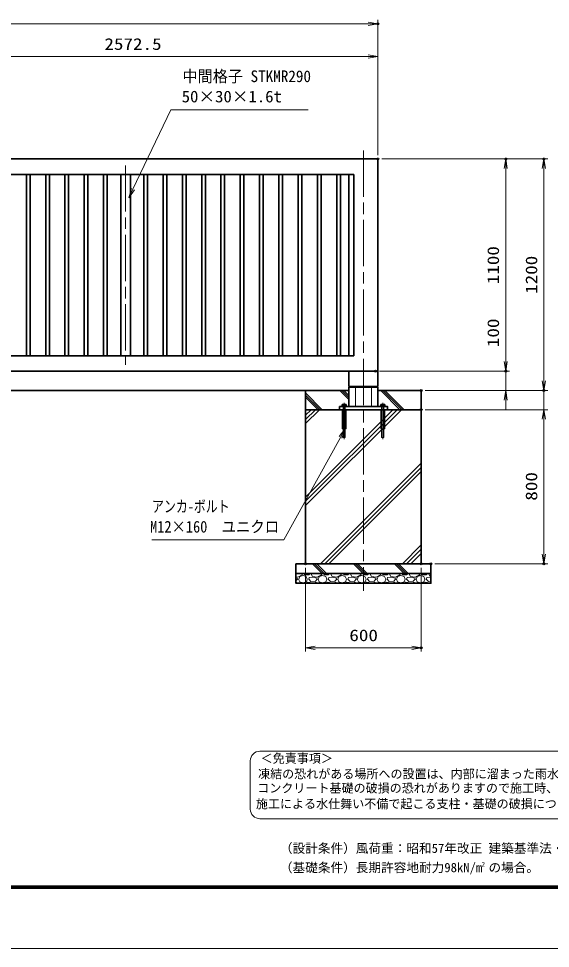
# Model space of a CAD drawing. Units: millimetres at full size. Extents: x -5940 to 5940, y -4200 to 4200.
# Drawn here: x -818 to 1939, y -4200 to 622 of the extents above; entities that cross this region are included whole.
import ezdxf
from ezdxf.enums import TextEntityAlignment as Align

# ---------------------------------------------------------------- set-up
doc = ezdxf.new("R2010")
doc.units = ezdxf.units.MM
doc.header["$LTSCALE"] = 20
doc.header["$PDMODE"] = 32
doc.header["$PDSIZE"] = 10
doc.linetypes.add('DASHED', pattern=[7.5, 6, -1.5])
doc.linetypes.add('USER1', pattern=[18, 12, -1.5, 3, -1.5])
for name, color, linetype, lineweight in [('0-0_D-TTL', 7, 'Continuous', 18), ('0-1_外形線', 7, 'Continuous', 35), ('0-2_軸線', 200, 'USER1', 15), ('0-4_細線', 2, 'Continuous', 35), ('0-5_寸法線', 4, 'Continuous', 18), ('0-6_0', 7, 'Continuous', 18), ('0-9_隠れ線', 140, 'DASHED', 18), ('0-A_ハッチング', 253, 'Continuous', 13), ('0-F_D-TTL-TXT', 7, 'Continuous', 18)]:
    doc.layers.add(name, color=color, linetype=linetype, lineweight=lineweight)
doc.layers.add('0-7_Defpoints', color=7, linetype='Continuous')
doc.styles.add('ＭＳ ゴシック', font='')
doc.styles.get('ＭＳ ゴシック').set_extended_font_data('MS Gothic')

# ---------------------------------------------------------------- blocks, each defined once
blk = doc.blocks.new('_Open')
at = {"layer": '0-6_0'}
blk.add_line((-20, 3.333), (0, 0), dxfattribs=at)
blk.add_lwpolyline([(-20, -3.333), (0, 0), (-20, 0)], dxfattribs=at)
blk = doc.blocks.new('S26')
at = {"layer": '0-5_寸法線'}
for points in [[(-16259606.6, 58509892.7), (-16273826.6, 58509892.7), (-16277765.6, 58501661.5), (-16278197.2, 58500759.5)], [(-16277915.9, 58501733.5), (-16278197.2, 58500759.5), (-16277615.2, 58501589.6)]]:
    blk.add_lwpolyline(points, dxfattribs=at)
at = {"layer": '0-5_寸法線', "color": 254, "style": 'ＭＳ ゴシック'}
for s, width, p in [('中間格子 STKMR290', 0.95, (-16272633.8, 58512389.6)), ('50×30×1.6t', 1.05, (-16272710.6, 58510289.6))]:
    blk.add_text(s, height=1212, dxfattribs=dict(at, width=width)).set_placement(p, align=Align.BOTTOM_LEFT)
blk = doc.blocks.new('S31')
at = {"layer": '0-5_寸法線'}
for points in [[(-16275795.9, 58465277.2), (-16262113.5, 58465277.2), (-16256245.7, 58475904.8), (-16255762.3, 58476780.3)], [(-16256099.8, 58475824.3), (-16255762.3, 58476780.3), (-16256391.6, 58475985.4)]]:
    blk.add_lwpolyline(points, dxfattribs=at)
at = {"layer": '0-5_寸法線', "color": 254, "style": 'ＭＳ ゴシック'}
for s, width, p in [('アンカ-ボルト', 0.75, (-16275795.9, 58467774.1)), ('M12×160\u3000ユニクロ', 0.9, (-16275987.9, 58465674.1))]:
    blk.add_text(s, height=1212, dxfattribs=dict(at, width=width)).set_placement(p, align=Align.BOTTOM_LEFT)
blk = doc.blocks.new('PROFSP005ACXU6')
at = {"layer": '0-1_外形線'}
for p, q in [((12, 166), (12, 0)), ((199.9, 103.9), (12, 103.9)), ((12, -166), (12, 0)), ((216, 0), (216, 180)), ((199.9, -103.9), (12, -103.9))]:
    blk.add_line(p, q, dxfattribs=at)
for points in [[(108, 207.8), (12, 207.8), (12, 166), (0, 166), (0, 0)], [(108, -207.8), (12, -207.8), (12, -166), (0, -166), (0, 0)], [(216, 180), (199.9, 207.8), (108, 207.8)], [(216, 0), (216, -180), (199.9, -207.8), (108, -207.8)]]:
    blk.add_lwpolyline(points, dxfattribs=at)
for centre, radius, start, end in [((124, 155.9), 92, 325.61587, 34.38413), ((-127.9, 0), 343.9, 342.41211, 17.58789), ((124, -155.9), 92, 325.61587, 34.38413)]:
    blk.add_arc(centre, radius, start, end, dxfattribs=at)
blk = doc.blocks.new('A$C7A822601')
at = {"layer": '0-6_0', "rotation": 90}
blk.add_blockref('PROFSP005ACXU6', (0, 0), dxfattribs=at)
blk = doc.blocks.new('A$C6D307EEA')
at = {"layer": '0-1_外形線'}
for p, q in [((-1500, 4000), (-1500, 2420)), ((-1500, 4000), (1500, 4000)), ((1500, 4000), (1500, 2420)), ((1500, 2420), (-1500, 2420)), ((1500, 2320), (-1500, 2320)), ((-1500, 2320), (-1500, 320)), ((1500, 2320), (1500, 320))]:
    blk.add_line(p, q, dxfattribs=at)
blk.add_lwpolyline([(-2500, 320), (2500, 320), (2500, 0), (-2500, 0)], close=True, dxfattribs=at)
at = {"layer": '0-2_軸線'}
for p, q in [((-2000, 706.8), (-2000, -3050.8)), ((2000, 706.8), (2000, -3050.8))]:
    blk.add_line(p, q, dxfattribs=at)
at = {"layer": '0-4_細線'}
for p, q in [((-826, 2420), (-826, 2320)), ((826, 2420), (826, 2320))]:
    blk.add_line(p, q, dxfattribs=at)
at = {"layer": '0-9_隠れ線'}
for p, q in [((-826, 2320), (-826, 320)), ((826, 2320), (826, 320)), ((-2120, 320), (-2120, 0)), ((-2120, 0), (-2120, -2880)), ((-1880, 320), (-1880, 0)), ((-1880, -2880), (-1880, 0)), ((1800, 0), (1800, -2000)), ((1880, 320), (1880, 0)), ((2120, 320), (2120, 0)), ((2120, -2880), (2120, 0)), ((2200, -2000), (2200, 0)), ((-2120, -2880), (-1880, -2880)), ((1800, -2000), (2200, -2000))]:
    blk.add_line(p, q, dxfattribs=at)
for points in [[(-2200, 0), (-2200, -2000), (-1800, -2000), (-1800, 0)], [(1880, 0), (1880, -2880), (2120, -2880)]]:
    blk.add_lwpolyline(points, dxfattribs=at)
at = {"layer": '0-4_細線'}
for p in [(-2000, 320), (2000, 320)]:
    blk.add_blockref('A$C7A822601', p, dxfattribs=at)

msp = doc.modelspace()

# ---------------------------------------------------------------- linework, layer by layer
at = {"layer": '0-0_D-TTL'}
for points in [[(-5940, -4200), (5940, -4200), (5940, 4200), (-5940, 4200)], [(-5558.14, 3889.71), (5558.14, 3889.71), (5558.14, -3888.86), (-5558.14, -3888.86)], [(-5554.61, 3886.18), (5554.61, 3886.18), (5554.61, -3885.32), (-5554.61, -3885.32)], [(-5551.07, 3882.64), (5551.07, 3882.64), (5551.07, -3881.79), (-5551.07, -3881.79)], [(-5547.54, 3879.11), (5547.54, 3879.11), (5547.54, -3878.25), (-5547.54, -3878.25)], [(-5544, 3875.57), (5544, 3875.57), (5544, -3874.71), (-5544, -3874.71)]]:
    msp.add_lwpolyline(points, close=True, dxfattribs=at)
at = {"layer": '0-1_外形線'}
for p, q in [((-1527.86, -106.26), (1044.64, -106.26)), ((1044.64, -1206.26), (1044.64, -106.26)), ((-1447.86, -186.26), (919.64, -186.26)), ((919.64, -1126.26), (919.64, -186.26)), ((919.64, -1126.26), (-1447.86, -1126.26)), ((1032.14, -1206.26), (-1527.86, -1206.26)), ((-3730.36, -1306.26), (669.64, -1306.26))]:
    msp.add_line(p, q, dxfattribs=at)
for points in [[(-777.98, -1126.26), (-758.98, -1126.26), (-758.98, -186.26), (-777.98, -186.26)], [(-677.98, -1126.26), (-658.98, -1126.26), (-658.98, -186.26), (-677.98, -186.26)], [(-577.98, -1126.26), (-558.98, -1126.26), (-558.98, -186.26), (-577.98, -186.26)], [(-477.98, -1126.26), (-458.98, -1126.26), (-458.98, -186.26), (-477.98, -186.26)], [(-377.98, -1126.26), (-358.98, -1126.26), (-358.98, -186.26), (-377.98, -186.26)], [(-239.11, -1126.26), (-289.11, -1126.26), (-289.11, -186.26), (-239.11, -186.26)], [(-150.23, -1126.26), (-169.23, -1126.26), (-169.23, -186.26), (-150.23, -186.26)], [(-50.23, -1126.26), (-69.23, -1126.26), (-69.23, -186.26), (-50.23, -186.26)], [(49.77, -1126.26), (30.77, -1126.26), (30.77, -186.26), (49.77, -186.26)], [(149.77, -1126.26), (130.77, -1126.26), (130.77, -186.26), (149.77, -186.26)], [(249.77, -1126.26), (230.77, -1126.26), (230.77, -186.26), (249.77, -186.26)], [(330.77, -1126.26), (349.77, -1126.26), (349.77, -186.26), (330.77, -186.26)], [(430.77, -1126.26), (449.77, -1126.26), (449.77, -186.26), (430.77, -186.26)], [(530.77, -1126.26), (549.77, -1126.26), (549.77, -186.26), (530.77, -186.26)], [(630.77, -1126.26), (649.77, -1126.26), (649.77, -186.26), (630.77, -186.26)], [(730.77, -1126.26), (749.77, -1126.26), (749.77, -186.26), (730.77, -186.26)], [(830.77, -1126.26), (849.77, -1126.26), (849.77, -186.26), (830.77, -186.26)], [(669.64, -1406.26), (1269.64, -1406.26), (1269.64, -2206.26), (669.64, -2206.26)], [(619.64, -2206.26), (1319.64, -2206.26), (1319.64, -2256.26), (619.64, -2256.26)], [(1319.64, -2256.26), (619.64, -2256.26), (619.64, -2306.26), (1319.64, -2306.26)]]:
    msp.add_lwpolyline(points, close=True, dxfattribs=at)
msp.add_lwpolyline([(894.64, -1306.26), (669.64, -1306.26), (669.64, -1406.26), (1269.64, -1406.26), (1269.64, -1306.26), (1044.64, -1306.26)], dxfattribs=at)
at = {"layer": '0-2_軸線'}
for p, q in [((969.64, -62.34), (969.64, -2345.62)), ((969.64, -62.34), (969.64, -2345.62)), ((-264.11, -139.26), (-264.11, -1173.26))]:
    msp.add_line(p, q, dxfattribs=at)
at = {"layer": '0-4_細線'}
msp.add_line((894.64, -186.26), (894.64, -1126.26), dxfattribs=at)
at = {"layer": '0-5_寸法線'}
for p, q in [((-4105.36, 595), (1044.64, 595)), ((1044.64, -86.26), (1044.64, 615)), ((1044.64, -86.26), (1044.64, 445)), ((1044.64, 425), (-1527.86, 425)), ((1064.64, -106.26), (1727.13, -106.26)), ((1064.64, -106.26), (1925.22, -106.26)), ((1707.13, -1206.26), (1707.13, -106.26)), ((1905.22, -1306.26), (1905.22, -106.26)), ((1707.13, -1156.26), (1707.13, -1106.26)), ((1052.14, -1206.26), (1727.13, -1206.26)), ((1052.14, -1206.26), (1727.13, -1206.26)), ((1707.13, -1306.26), (1707.13, -1206.26)), ((1905.22, -1256.26), (1905.22, -1206.26)), ((1289.64, -1306.26), (1727.13, -1306.26)), ((1289.64, -1306.26), (1925.22, -1306.26)), ((1289.64, -1306.26), (1925.22, -1306.26)), ((1905.22, -1406.26), (1905.22, -1306.26)), ((1707.13, -1356.26), (1707.13, -1406.26)), ((1289.64, -1406.26), (1925.22, -1406.26)), ((1289.64, -1406.26), (1925.22, -1406.26)), ((1905.22, -1406.26), (1905.22, -2206.26)), ((1905.22, -1456.26), (1905.22, -1506.26)), ((1339.64, -2206.26), (1925.22, -2206.26)), ((669.64, -2226.26), (669.64, -2661.19)), ((1269.64, -2226.26), (1269.64, -2661.19)), ((669.64, -2641.19), (1269.64, -2641.19))]:
    msp.add_line(p, q, dxfattribs=at)
at = {"layer": '0-7_Defpoints'}
for p in [(1044.64, 595), (1044.64, -106.26), (1044.64, -106.26), (1707.13, -106.26), (1905.22, -106.26), (1032.14, -1206.26), (1707.13, -1206.26), (1269.64, -1306.26), (1905.22, -1306.26), (1269.64, -1406.26), (669.64, -2206.26), (1269.64, -2206.26), (1319.64, -2206.26), (1905.22, -2206.26), (1269.64, -2641.19)]:
    msp.add_point(p, dxfattribs=at)
at = {"layer": '0-A_ハッチング'}
for p, q in [((756.39, -1406.26), (669.64, -1319.52)), ((745.51, -1406.26), (669.64, -1330.39)), ((734.64, -1406.26), (669.64, -1341.27)), ((894.64, -1354.13), (846.77, -1306.26)), ((894.64, -1343.26), (857.64, -1306.26)), ((894.64, -1332.38), (868.52, -1306.26)), ((1158.9, -1406.26), (1058.9, -1306.26)), ((1169.77, -1406.26), (1069.77, -1306.26)), ((1180.65, -1406.26), (1080.65, -1306.26)), ((669.64, -1435.13), (698.52, -1406.26)), ((669.64, -1859.4), (1122.78, -1406.26)), ((669.64, -1456.88), (720.27, -1406.26)), ((669.64, -1881.15), (1144.53, -1406.26)), ((669.64, -1478.63), (742.02, -1406.26)), ((669.64, -1902.9), (1166.28, -1406.26)), ((747.05, -2206.26), (1269.64, -1683.66)), ((768.8, -2206.26), (1269.64, -1705.41)), ((790.55, -2206.26), (1269.64, -1727.16)), ((1171.31, -2206.26), (1269.64, -2107.93)), ((1193.06, -2206.26), (1269.64, -2129.68)), ((1214.81, -2206.26), (1269.64, -2151.43)), ((755.72, -2256.26), (705.72, -2206.26)), ((766.59, -2256.26), (716.59, -2206.26)), ((777.47, -2256.26), (727.47, -2206.26)), ((967.85, -2256.26), (917.85, -2206.26)), ((978.72, -2256.26), (928.72, -2206.26)), ((989.6, -2256.26), (939.6, -2206.26)), ((1179.98, -2256.26), (1129.98, -2206.26)), ((1190.86, -2256.26), (1140.86, -2206.26)), ((1201.73, -2256.26), (1151.73, -2206.26)), ((651.12, -2263.02), (629.78, -2274.2)), ((639.94, -2271.15), (656.2, -2266.07)), ((653.05, -2256.26), (651.12, -2263.02)), ((656.2, -2266.07), (672.45, -2272.16)), ((661.9, -2256.26), (664.32, -2262)), ((664.32, -2262), (685.66, -2263.02)), ((685.66, -2263.02), (694.41, -2256.26)), ((698.87, -2259.97), (702.21, -2256.26)), ((705.98, -2272.16), (698.87, -2259.97)), ((752.72, -2263.02), (731.38, -2274.2)), ((741.54, -2271.15), (757.8, -2266.07)), ((754.65, -2256.26), (752.72, -2263.02)), ((757.8, -2266.07), (774.05, -2272.16)), ((763.5, -2256.26), (765.92, -2262)), ((765.92, -2262), (787.26, -2263.02)), ((787.26, -2263.02), (796.01, -2256.26)), ((800.47, -2259.97), (803.81, -2256.26)), ((807.58, -2272.16), (800.47, -2259.97)), ((854.32, -2263.02), (832.98, -2274.2)), ((843.14, -2271.15), (859.4, -2266.07)), ((856.25, -2256.26), (854.32, -2263.02)), ((859.4, -2266.07), (875.65, -2272.16)), ((865.1, -2256.26), (867.52, -2262)), ((867.52, -2262), (888.86, -2263.02)), ((888.86, -2263.02), (897.61, -2256.26)), ((902.07, -2259.97), (905.41, -2256.26)), ((909.18, -2272.16), (902.07, -2259.97)), ((955.92, -2263.02), (934.58, -2274.2)), ((944.74, -2271.15), (961, -2266.07)), ((957.85, -2256.26), (955.92, -2263.02)), ((961, -2266.07), (977.25, -2272.16)), ((966.7, -2256.26), (969.12, -2262)), ((969.12, -2262), (990.46, -2263.02)), ((990.46, -2263.02), (999.21, -2256.26)), ((1003.67, -2259.97), (1007.01, -2256.26)), ((1010.78, -2272.16), (1003.67, -2259.97)), ((1057.52, -2263.02), (1036.18, -2274.2)), ((1046.34, -2271.15), (1062.6, -2266.07)), ((1059.45, -2256.26), (1057.52, -2263.02)), ((1062.6, -2266.07), (1078.85, -2272.16)), ((1068.3, -2256.26), (1070.72, -2262)), ((1070.72, -2262), (1092.06, -2263.02)), ((1092.06, -2263.02), (1100.81, -2256.26)), ((1105.27, -2259.97), (1108.61, -2256.26)), ((1112.38, -2272.16), (1105.27, -2259.97)), ((1159.12, -2263.02), (1137.78, -2274.2)), ((1147.94, -2271.15), (1164.2, -2266.07)), ((1161.05, -2256.26), (1159.12, -2263.02)), ((1164.2, -2266.07), (1180.45, -2272.16)), ((1169.9, -2256.26), (1172.32, -2262)), ((1172.32, -2262), (1193.66, -2263.02)), ((1193.66, -2263.02), (1202.41, -2256.26)), ((1206.87, -2259.97), (1210.21, -2256.26)), ((1213.98, -2272.16), (1206.87, -2259.97)), ((1260.72, -2263.02), (1239.38, -2274.2)), ((1249.54, -2271.15), (1265.8, -2266.07)), ((1262.65, -2256.26), (1260.72, -2263.02)), ((1265.8, -2266.07), (1282.05, -2272.16)), ((1271.5, -2256.26), (1273.92, -2262)), ((1273.92, -2262), (1295.26, -2263.02)), ((1295.26, -2263.02), (1304.01, -2256.26)), ((1308.47, -2259.97), (1311.81, -2256.26)), ((1315.58, -2272.16), (1308.47, -2259.97)), ((629.78, -2274.2), (619.64, -2273.39)), ((626.73, -2280.29), (619.64, -2278.52)), ((627.75, -2285.37), (619.64, -2294.38)), ((620.64, -2301.63), (619.64, -2302.05)), ((632.83, -2305.69), (620.64, -2301.63)), ((627.75, -2285.37), (626.73, -2280.29)), ((631.88, -2306.26), (632.83, -2305.69)), ((632.83, -2285.37), (638.92, -2299.6)), ((633.84, -2285.37), (639.94, -2271.15)), ((638.92, -2299.6), (656.2, -2304.68)), ((656.2, -2304.68), (673.47, -2299.6)), ((672.45, -2272.16), (678.55, -2285.37)), ((673.47, -2299.6), (678.55, -2285.37)), ((680.58, -2301.63), (675.51, -2306.26)), ((704.96, -2303.66), (680.58, -2301.63)), ((685.66, -2285.37), (688.71, -2277.24)), ((696.84, -2297.56), (685.66, -2285.37)), ((708.01, -2275.21), (688.71, -2277.24)), ((720.2, -2295.53), (696.84, -2297.56)), ((706.55, -2306.26), (704.96, -2303.66)), ((731.38, -2274.2), (705.98, -2272.16)), ((728.33, -2280.29), (708.01, -2275.21)), ((722.24, -2301.63), (715.12, -2304.68)), ((715.12, -2304.68), (715.76, -2306.26)), ((729.35, -2285.37), (720.2, -2295.53)), ((734.43, -2305.69), (722.24, -2301.63)), ((729.35, -2285.37), (728.33, -2280.29)), ((733.48, -2306.26), (734.43, -2305.69)), ((734.43, -2285.37), (740.52, -2299.6)), ((735.44, -2285.37), (741.54, -2271.15)), ((740.52, -2299.6), (757.8, -2304.68)), ((757.8, -2304.68), (775.07, -2299.6)), ((774.05, -2272.16), (780.15, -2285.37)), ((775.07, -2299.6), (780.15, -2285.37)), ((782.18, -2301.63), (777.11, -2306.26)), ((806.56, -2303.66), (782.18, -2301.63)), ((787.26, -2285.37), (790.31, -2277.24)), ((798.44, -2297.56), (787.26, -2285.37)), ((809.61, -2275.21), (790.31, -2277.24)), ((821.8, -2295.53), (798.44, -2297.56)), ((808.15, -2306.26), (806.56, -2303.66)), ((832.98, -2274.2), (807.58, -2272.16)), ((829.93, -2280.29), (809.61, -2275.21)), ((823.84, -2301.63), (816.72, -2304.68)), ((816.72, -2304.68), (817.36, -2306.26)), ((830.95, -2285.37), (821.8, -2295.53)), ((836.03, -2305.69), (823.84, -2301.63)), ((830.95, -2285.37), (829.93, -2280.29)), ((835.08, -2306.26), (836.03, -2305.69)), ((836.03, -2285.37), (842.12, -2299.6)), ((837.04, -2285.37), (843.14, -2271.15)), ((842.12, -2299.6), (859.4, -2304.68)), ((859.4, -2304.68), (876.67, -2299.6)), ((875.65, -2272.16), (881.75, -2285.37)), ((876.67, -2299.6), (881.75, -2285.37)), ((883.78, -2301.63), (878.71, -2306.26)), ((908.16, -2303.66), (883.78, -2301.63)), ((888.86, -2285.37), (891.91, -2277.24)), ((900.04, -2297.56), (888.86, -2285.37)), ((911.21, -2275.21), (891.91, -2277.24)), ((923.4, -2295.53), (900.04, -2297.56)), ((909.75, -2306.26), (908.16, -2303.66)), ((934.58, -2274.2), (909.18, -2272.16)), ((931.53, -2280.29), (911.21, -2275.21)), ((925.44, -2301.63), (918.32, -2304.68)), ((918.32, -2304.68), (918.96, -2306.26)), ((932.55, -2285.37), (923.4, -2295.53)), ((937.63, -2305.69), (925.44, -2301.63)), ((932.55, -2285.37), (931.53, -2280.29)), ((936.68, -2306.26), (937.63, -2305.69)), ((937.63, -2285.37), (943.72, -2299.6)), ((938.64, -2285.37), (944.74, -2271.15)), ((943.72, -2299.6), (961, -2304.68)), ((961, -2304.68), (978.27, -2299.6)), ((977.25, -2272.16), (983.35, -2285.37)), ((978.27, -2299.6), (983.35, -2285.37)), ((985.38, -2301.63), (980.31, -2306.26)), ((1009.76, -2303.66), (985.38, -2301.63)), ((990.46, -2285.37), (993.51, -2277.24)), ((1001.64, -2297.56), (990.46, -2285.37)), ((1012.81, -2275.21), (993.51, -2277.24)), ((1025, -2295.53), (1001.64, -2297.56)), ((1011.35, -2306.26), (1009.76, -2303.66)), ((1036.18, -2274.2), (1010.78, -2272.16)), ((1033.13, -2280.29), (1012.81, -2275.21)), ((1027.04, -2301.63), (1019.92, -2304.68)), ((1019.92, -2304.68), (1020.56, -2306.26)), ((1034.15, -2285.37), (1025, -2295.53)), ((1039.23, -2305.69), (1027.04, -2301.63)), ((1034.15, -2285.37), (1033.13, -2280.29)), ((1038.28, -2306.26), (1039.23, -2305.69)), ((1039.23, -2285.37), (1045.32, -2299.6)), ((1040.24, -2285.37), (1046.34, -2271.15)), ((1045.32, -2299.6), (1062.6, -2304.68)), ((1062.6, -2304.68), (1079.87, -2299.6)), ((1078.85, -2272.16), (1084.95, -2285.37)), ((1079.87, -2299.6), (1084.95, -2285.37)), ((1086.98, -2301.63), (1081.91, -2306.26)), ((1111.36, -2303.66), (1086.98, -2301.63)), ((1092.06, -2285.37), (1095.11, -2277.24)), ((1103.24, -2297.56), (1092.06, -2285.37)), ((1114.41, -2275.21), (1095.11, -2277.24)), ((1126.6, -2295.53), (1103.24, -2297.56)), ((1112.95, -2306.26), (1111.36, -2303.66)), ((1137.78, -2274.2), (1112.38, -2272.16)), ((1134.73, -2280.29), (1114.41, -2275.21)), ((1128.64, -2301.63), (1121.52, -2304.68)), ((1121.52, -2304.68), (1122.16, -2306.26)), ((1135.75, -2285.37), (1126.6, -2295.53)), ((1140.83, -2305.69), (1128.64, -2301.63)), ((1135.75, -2285.37), (1134.73, -2280.29)), ((1139.88, -2306.26), (1140.83, -2305.69)), ((1140.83, -2285.37), (1146.92, -2299.6)), ((1141.84, -2285.37), (1147.94, -2271.15)), ((1146.92, -2299.6), (1164.2, -2304.68)), ((1164.2, -2304.68), (1181.47, -2299.6)), ((1180.45, -2272.16), (1186.55, -2285.37)), ((1181.47, -2299.6), (1186.55, -2285.37)), ((1188.58, -2301.63), (1183.51, -2306.26)), ((1212.96, -2303.66), (1188.58, -2301.63)), ((1193.66, -2285.37), (1196.71, -2277.24)), ((1204.84, -2297.56), (1193.66, -2285.37)), ((1216.01, -2275.21), (1196.71, -2277.24)), ((1228.2, -2295.53), (1204.84, -2297.56)), ((1214.55, -2306.26), (1212.96, -2303.66)), ((1239.38, -2274.2), (1213.98, -2272.16)), ((1236.33, -2280.29), (1216.01, -2275.21)), ((1230.24, -2301.63), (1223.12, -2304.68)), ((1223.12, -2304.68), (1223.76, -2306.26)), ((1237.35, -2285.37), (1228.2, -2295.53)), ((1242.43, -2305.69), (1230.24, -2301.63)), ((1237.35, -2285.37), (1236.33, -2280.29)), ((1241.48, -2306.26), (1242.43, -2305.69)), ((1242.43, -2285.37), (1248.52, -2299.6)), ((1243.44, -2285.37), (1249.54, -2271.15)), ((1248.52, -2299.6), (1265.8, -2304.68)), ((1265.8, -2304.68), (1283.07, -2299.6)), ((1282.05, -2272.16), (1288.15, -2285.37)), ((1283.07, -2299.6), (1288.15, -2285.37)), ((1290.18, -2301.63), (1285.11, -2306.26)), ((1314.56, -2303.66), (1290.18, -2301.63)), ((1295.26, -2285.37), (1298.31, -2277.24)), ((1306.44, -2297.56), (1295.26, -2285.37)), ((1317.61, -2275.21), (1298.31, -2277.24)), ((1319.64, -2296.42), (1306.44, -2297.56)), ((1316.15, -2306.26), (1314.56, -2303.66)), ((1319.64, -2272.49), (1315.58, -2272.16)), ((1319.64, -2275.72), (1317.61, -2275.21))]:
    msp.add_line(p, q, dxfattribs=at)
at = {"layer": '0-F_D-TTL-TXT', "color": 2}
for p, q in [((2878.63, -3177.42), (433.08, -3177.42)), ((383.08, -3227.42), (383.08, -3477.42)), ((433.08, -3527.42), (2878.63, -3527.42))]:
    msp.add_line(p, q, dxfattribs=at)
for centre, start, end in [((433.08, -3227.42), 90, 180), ((433.08, -3477.42), 180, 270)]:
    msp.add_arc(centre, 50, start, end, dxfattribs=at)

# ---------------------------------------------------------------- block references
at = {"layer": '0-1_外形線', "xscale": 0.05, "yscale": 0.05}
msp.add_blockref('A$C6D307EEA', (969.64, -1406.26), dxfattribs=at)
at = {"layer": '0-5_寸法線'}
for name, p, xscale, yscale in [('_Open', (1044.64, 595), 2.5, 2.5), ('_Open', (1044.64, 425), 2.5, 2.5), ('S26', (813662.76, -2925345.27), 0.05, 0.05), ('S31', (813662.76, -2925345.27), 0.05, 0.05), ('_Open', (1269.64, -2641.19), 2.5, 2.5)]:
    msp.add_blockref(name, p, dxfattribs=dict(at, xscale=xscale, yscale=yscale))
at = {"layer": '0-5_寸法線', "xscale": 2.5, "yscale": 2.5}
for p, rotation in [((1707.13, -106.26), 90), ((1905.22, -106.26), 90), ((1707.13, -1206.26), 270), ((1707.13, -1206.26), 270), ((1905.22, -1306.26), 270), ((1905.22, -1306.26), 270), ((1707.13, -1306.26), 90), ((1905.22, -1406.26), 90), ((1905.22, -1406.26), 90), ((1905.22, -2206.26), 270), ((669.64, -2641.19), 180)]:
    msp.add_blockref('_Open', p, dxfattribs=dict(at, rotation=rotation))

# ---------------------------------------------------------------- texts
at = {"layer": '0-5_寸法線', "color": 254, "style": 'ＭＳ ゴシック', "width": 1.2}
for s, p in [('2572.5', (-373.61, 441.34)), ('600', (896.44, -2624.85))]:
    msp.add_text(s, height=60.56, dxfattribs=at).set_placement(p, align=Align.BOTTOM_LEFT)
for s, p in [('1100', (1690.79, -755.86)), ('1200', (1888.88, -805.86)), ('100', (1690.79, -1082.05)), ('800', (1888.88, -1878.26))]:
    msp.add_text(s, height=60.56, rotation=90, dxfattribs=at).set_placement(p, align=Align.BOTTOM_LEFT)
at = {"layer": '0-F_D-TTL-TXT', "style": 'ＭＳ ゴシック'}
for s, height, p in [('＜免責事項＞ \u3000\u3000', 45.75, (436.78, -3251.6)), ('凍結の恐れがある場所への設置は、内部に溜まった雨水等の凍結融解により支柱の破損や', 45.75, (423.26, -3332.09)), ('コンクリート基礎の破損の恐れがありますので施工時、水仕舞いを行ってください。', 45.75, (419.15, -3405.52)), ('施工による水仕舞い不備で起こる支柱・基礎の破損について当社は責任を負いかねます。 ', 45.75, (412.16, -3487.01)), ('（設計条件）風荷重：昭和57年改正 建築基準法・同施行令に基づく風圧力に準拠。', 48.09, (536.29, -3719.1)), ('（基礎条件）長期許容地耐力98kN/m の場合。', 48.09, (536.29, -3819.1)), ('2', 24.05, (1581.7, -3783.3))]:
    msp.add_text(s, height=height, dxfattribs=at).set_placement(p, align=Align.BOTTOM_LEFT)

doc.saveas('drawing.dxf')
